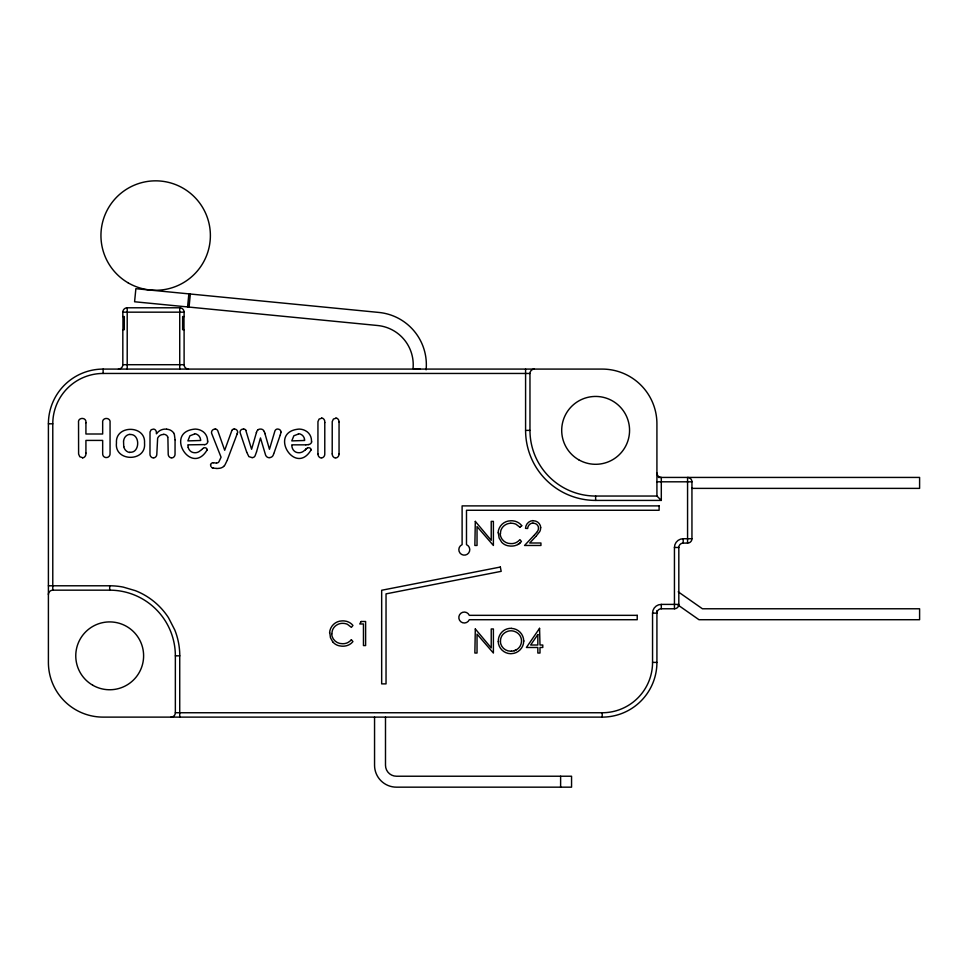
<?xml version="1.0" encoding="UTF-8"?>
<svg xmlns="http://www.w3.org/2000/svg" width="968" height="968" viewBox="0 0 968 968"><rect width="100%" height="100%" fill="white"/><g stroke="black" fill="none" stroke-linecap="round" stroke-linejoin="round"><path stroke-width="1.45" d="M207.588 440.779L207.576 440.355A11.374 11.374 0 0 0 203.316 431.837L202.881 431.583A11.507 11.507 0 0 0 201.743 430.845L201.647 430.796A12.669 12.669 0 0 0 199.251 429.756A13.346 13.346 0 0 0 197.121 429.26L196.274 429.163A14.326 14.326 0 0 0 195.161 429.09C163.495 431.571 191.24 477.006 207.164 449.866M144.535 443.38C146.289 462.268 114.188 461.821 116.462 442.981C115.035 424.783 145.926 424.843 144.522 442.993M207.588 440.863L207.539 441.614M85.922 453.084L85.91 453.569A4.15 4.15 0 0 1 82.558 457.997M329.822 632.903L330.451 637.706L332.726 641.808M498.339 532.799L499.089 537.954L501.666 542.201A10.527 10.527 0 0 0 502.271 542.806L502.767 543.254A10.854 10.854 0 0 0 503.699 543.956L504.267 544.318A11.108 11.108 0 0 0 505.599 545.008L505.756 545.069A11.628 11.628 0 0 0 506.47 545.335L507.22 545.565A10.938 10.938 0 0 0 507.982 545.758L510.245 546.061A12.221 12.221 0 0 0 510.729 546.085L511.927 546.073A12.681 12.681 0 0 0 512.629 546.037L513.318 545.964A12.983 12.983 0 0 0 515.654 545.432L516.017 545.311A12.003 12.003 0 0 0 521.437 541.475L519.901 539.612L519.114 540.434A10.95 10.95 0 0 1 518.364 541.124L516.743 542.237A10.321 10.321 0 0 1 514.625 543.145L513.536 543.411A10.212 10.212 0 0 1 512.314 543.58L510.862 543.605A10.551 10.551 0 0 1 500.129 533.888M523.627 641.481L523.627 640.501M210.721 465.027L210.709 465.56A2.965 2.965 0 0 0 210.806 466.14L210.806 466.165A2.565 2.565 0 0 0 210.927 466.515M339.054 453.847L339.054 422.06M280.95 432.127L280.914 432.514A5.82 5.82 0 0 1 280.829 433.047L280.26 434.971M187.586 306.941L188.857 293.873M189.062 307.086L190.333 294.018M311.454 441.614L311.49 440.355A11.374 11.374 0 0 0 307.243 431.837L306.796 431.583A11.507 11.507 0 0 0 305.658 430.845L305.573 430.796A12.669 12.669 0 0 0 303.178 429.756A13.346 13.346 0 0 0 301.036 429.26L300.201 429.163A14.326 14.326 0 0 0 299.088 429.09C267.398 431.595 295.192 476.994 311.091 449.866M123.529 441.069L123.747 446.684M123.565 440.839L123.977 439.278A6.897 6.897 0 0 1 129.857 434.317M237.608 432.248L237.608 432.006A3.34 3.34 0 0 0 237.221 430.639A3.013 3.013 0 0 0 236.156 429.562L236.156 429.562A3.449 3.449 0 0 0 234.764 429.078L234.183 429.09M237.571 432.394L237.233 433.785M237.317 433.458L227.359 459.885M256.544 451.814L260.477 437.947L265.595 455.117A4.816 4.816 0 0 0 265.946 455.746L266.2 456.122A3.872 3.872 0 0 0 268.923 457.695L269.818 457.634M256.496 451.983L255.141 455.662A6.377 6.377 0 0 1 254.838 456.206L254.814 456.243A2.747 2.747 0 0 1 254.003 457.065A3.485 3.485 0 0 1 252.89 457.525L252.273 457.622M256.411 432.575L256.835 431.353A3.69 3.69 0 0 1 257.428 430.421L257.754 430.082M256.484 432.357L251.583 449.273L245.848 430.482M274.343 452.116L280.175 435.225M274.125 452.734L273.835 453.532M273.678 453.956L273.085 455.42A3.836 3.836 0 0 1 269.891 457.525M227.129 460.453L224.975 464.882A7.599 7.599 0 0 1 223.85 466.237L223.608 466.455M231.848 430.554L224.697 450.265L217.812 430.833A3.485 3.485 0 0 0 215.283 428.897M536.647 532.448L537.603 531.13A5.711 5.711 0 0 0 538.45 528.613L538.45 528.068M536.599 532.509L534.288 535.11M351.275 639.824L350.658 640.477A10.95 10.95 0 0 1 349.847 641.215L348.226 642.341A10.321 10.321 0 0 1 346.108 643.248L345.019 643.514A10.212 10.212 0 0 1 343.797 643.672L342.345 643.708A10.551 10.551 0 0 1 331.613 633.98M536.042 536.248L539.624 531.747A7.538 7.538 0 0 0 540.592 528.564L540.604 527.572M533.9 535.51L524.559 545.468L540.931 545.468L540.931 543L529.726 543L535.74 536.574M307.086 448.208L305.67 449.515M202.893 448.462L201.743 449.515M201.622 449.624L199.323 451.427A7.938 7.938 0 0 1 195.681 452.721L194.266 452.697A6.473 6.473 0 0 1 189.389 449.963A8.155 8.155 0 0 1 188.228 447.482M305.791 449.394L306.178 449.055M306.324 448.922L305.416 449.745M305.295 449.842L303.238 451.427A7.938 7.938 0 0 1 299.596 452.721L298.18 452.697A6.473 6.473 0 0 1 293.304 449.963A8.155 8.155 0 0 1 292.154 447.482L292.021 446.95A8.772 8.772 0 0 1 291.84 445.716L291.791 444.844L305.755 444.844M519.973 543L519.695 543.229A11.725 11.725 0 0 1 518.195 544.282L517.795 544.512M519.901 527.257L521.788 525.806M515.884 650.048L515.496 650.23A9.849 9.849 0 0 1 514.371 650.665L514.129 650.738M188.24 447.47L188.094 446.889A8.772 8.772 0 0 1 187.913 445.716L187.877 444.844L204.526 444.59M305.827 444.844L308.453 444.59M308.332 444.614L308.393 444.602A3.86 3.86 0 0 0 311.769 441.759M216.59 463.043L217.183 462.946A2.71 2.71 0 0 0 218.514 462.256L218.599 462.147A3.69 3.69 0 0 0 218.974 461.675L221.067 457.223L211.665 433.446A4.295 4.295 0 0 1 211.544 432.853L211.532 432.176A3.4 3.4 0 0 1 214.678 429.151L215.247 429.09M218.562 468.415L220.135 468.173A7.683 7.683 0 0 0 223.632 466.479M252.103 457.634L248.873 456.618L246.755 452.298M216.408 463.055L215.598 463.043A4.078 4.078 0 0 1 215.126 462.982L214.533 462.849A3.703 3.703 0 0 0 213.928 462.764L213.299 462.764M218.187 468.439L216.868 468.488M82.437 457.634L79.787 456.751L78.602 454.053L78.541 422.931C77.343 417.039 86.866 416.857 85.922 422.762M129.881 434.523C140.493 433.555 140.106 453.472 129.797 452.201M532.944 523.252L533.501 523.252A5.058 5.058 0 0 1 538.559 527.935M533.041 520.784L533.634 520.784A7.284 7.284 0 0 1 540.749 527.572M511.382 651.186L510.535 651.186A10.285 10.285 0 0 1 500.335 641.506M510.789 523.252L512.217 523.289A10.539 10.539 0 0 1 513.246 523.41L514.468 523.688A10.769 10.769 0 0 1 515.992 524.232L519.816 527.173M118.447 369.086A4.38 4.38 0 0 0 122.827 364.706L122.827 329.677L124.303 329.677L124.303 316.548L122.839 316.548L122.827 312.168A4.38 4.38 0 0 1 127.207 307.788L179.733 307.788A4.38 4.38 0 0 1 184.114 312.168L184.114 316.548L182.637 316.548L182.637 329.677L184.101 329.677L184.114 364.706A4.38 4.38 0 0 0 188.494 369.086M122.839 312.168L184.101 312.168M122.839 364.706L184.101 364.706M656.921 610.578L656.921 662.402A54.728 54.728 0 0 1 602.205 717.119L103.128 717.119A54.728 54.728 0 0 1 48.4 662.402L48.4 423.803A54.728 54.728 0 0 1 103.128 369.086L602.205 369.086A54.728 54.728 0 0 1 656.921 423.803L656.921 496.039L595.635 496.039A65.667 65.667 0 0 1 529.968 430.373L529.968 373.454A4.38 4.38 0 0 1 534.348 369.086M48.4 594.546A4.38 4.38 0 0 1 52.78 590.165L52.78 423.803A50.348 50.348 0 0 1 103.128 373.454L529.956 373.454M48.412 423.803L52.78 423.803M525.588 369.098L525.588 430.373L529.956 430.373M658.434 477.43L919.6 477.43L919.6 488.38L691.648 488.38M656.933 481.81L691.938 481.81L691.951 538.728A4.38 4.38 0 0 1 687.57 543.096L683.19 543.096A4.38 4.38 0 0 0 678.822 547.477L678.822 604.395A4.38 4.38 0 0 1 674.442 608.775L661.301 608.775A4.38 4.38 0 0 0 656.921 613.143L652.553 613.143L652.553 662.402A50.348 50.348 0 0 1 602.205 712.75L175.365 712.75A4.38 4.38 0 0 1 170.985 717.119M525.588 430.373A70.047 70.047 0 0 0 595.635 500.42L661.301 500.42L661.301 477.442A4.38 4.38 0 0 1 656.921 473.049M674.442 608.763L674.442 547.477A8.76 8.76 0 0 1 683.19 538.728L691.938 538.728M674.442 547.477L678.798 547.477M48.412 585.785L109.687 585.785A70.12 70.12 0 0 1 123.226 587.092L135.472 590.698A70.047 70.047 0 0 1 168.505 617.741L174.821 630.047A70.047 70.047 0 0 1 179.782 655.868M52.78 590.165L109.687 590.165A65.667 65.667 0 0 1 175.353 655.832L175.353 712.75M652.553 613.143A8.76 8.76 0 0 1 661.301 604.395L678.798 604.395M175.365 655.832L179.733 655.832L179.733 717.106M652.553 662.402L656.909 662.402M298.471 434.015L293.861 435.757L291.791 440.9L304.618 440.488A10.733 10.733 0 0 0 304.448 439.375L304.424 439.278M194.544 434.015L189.885 435.806L187.877 440.9L200.691 440.488A10.733 10.733 0 0 0 200.533 439.375L200.509 439.278A6.643 6.643 0 0 0 194.568 433.664M216.675 468.476L213.033 468.064M163.58 434.511L162.805 434.523A6.159 6.159 0 0 0 157.639 438.189L156.828 453.883A3.872 3.872 0 0 1 153.755 457.961M511.491 628.365L510.511 628.353A11.313 11.313 0 0 0 509.277 628.438L508.974 628.474A12.306 12.306 0 0 0 500.916 633.266L500.855 633.35A12.971 12.971 0 0 0 498.98 636.968L498.944 637.065A12.826 12.826 0 0 0 498.459 639.195L498.423 639.509A11.955 11.955 0 0 0 498.326 640.683L498.339 641.59M243.585 429.102L242.944 429.102A3.061 3.061 0 0 0 240.052 431.837L240.112 432.418A4.828 4.828 0 0 0 240.209 432.962L246.707 452.165M335.92 418.273L333.403 419.035L332.23 421.624L332.206 453.883M166.665 429.126L164.584 429.126A10.769 10.769 0 0 0 157.494 432.539L156.417 433.809L156.38 432.321A3.945 3.945 0 0 0 156.211 431.413L156.151 431.268A3.582 3.582 0 0 0 155.836 430.603L155.703 430.373A2.674 2.674 0 0 0 155.17 429.78L155.098 429.731A3.013 3.013 0 0 0 153.525 429.102L151.141 429.744L150.028 431.982L149.98 453.98A3.811 3.811 0 0 0 153.017 457.937M321.63 418.273L319.089 419.059L317.952 421.624L317.915 453.883M420.293 369.268L413.034 368.566A39.398 39.398 0 0 0 377.653 325.514L134.588 301.762L135.871 288.694L378.924 312.446A52.538 52.538 0 0 1 426.101 369.836M678.217 591.823L702.429 608.775L919.6 608.775L919.6 619.714L698.981 619.714L677.951 604.988M351.384 639.703L352.921 641.578A12.003 12.003 0 0 1 351.457 643.091L351.118 643.393A11.725 11.725 0 0 1 349.69 644.385L349.279 644.615A12.136 12.136 0 0 1 347.5 645.414L347.137 645.535A12.983 12.983 0 0 1 344.802 646.055L344.112 646.14A12.681 12.681 0 0 1 343.41 646.176L342.309 646.176A12.221 12.221 0 0 1 341.728 646.152L339.466 645.85A10.938 10.938 0 0 1 338.703 645.668L337.953 645.438A11.628 11.628 0 0 1 337.239 645.172L337.166 645.136A11.108 11.108 0 0 1 335.751 644.422L335.182 644.059A10.854 10.854 0 0 1 334.25 643.357L333.875 643.018A10.527 10.527 0 0 1 333.149 642.304L332.774 641.869M656.982 496.088L661.301 500.42M521.679 525.66L521.51 525.442A10.745 10.745 0 0 0 520.481 524.293L520.215 524.051A12.136 12.136 0 0 0 516.307 521.667L515.944 521.522A11.677 11.677 0 0 0 514.661 521.147L512.919 520.857A13.298 13.298 0 0 0 511.903 520.784L510.596 520.796A12.705 12.705 0 0 0 498.096 532.787M173.635 433.119L174.216 434.196A5.747 5.747 0 0 1 174.385 434.62L175.063 439.738M264.203 431.474L264.01 431.075A3.473 3.473 0 0 0 263.538 430.409L263.199 430.058A3.63 3.63 0 0 0 260.9 429.09L260.198 429.09A3.678 3.678 0 0 0 257.718 430.046M264.264 431.607L264.567 432.466M264.591 432.514L264.954 433.652M167.585 437.294L167.633 437.439A8.409 8.409 0 0 1 167.912 438.504L168.202 453.98A3.836 3.836 0 0 0 171.3 457.937M265.05 433.966L269.455 449.273L274.888 431.038A3.025 3.025 0 0 1 277.429 429.018L278.082 429.102A3.098 3.098 0 0 1 280.986 431.752L280.962 432.018M324.788 422.496L324.776 422.06A3.86 3.86 0 0 0 321.715 417.922M500.492 533.852L500.492 533.102A9.716 9.716 0 0 1 500.565 532.134L500.601 531.88A9.813 9.813 0 0 1 501.218 529.544L501.291 529.387A10.055 10.055 0 0 1 506.131 524.438L506.518 524.22A10.793 10.793 0 0 1 509.446 523.373L509.882 523.313A10.067 10.067 0 0 1 510.789 523.252M500.492 641.494L500.492 640.743A9.438 9.438 0 0 1 500.553 639.872L500.601 639.533A9.547 9.547 0 0 1 500.831 638.372L500.855 638.287A9.886 9.886 0 0 1 503.058 634.282L503.118 634.221A10.781 10.781 0 0 1 507.45 631.426L507.764 631.305A9.837 9.837 0 0 1 509.325 630.93L509.652 630.894A9.257 9.257 0 0 1 510.596 630.821L511.286 630.821A9.498 9.498 0 0 1 512.229 630.894L512.653 630.955A10.091 10.091 0 0 1 514.238 631.33L514.637 631.475A11.072 11.072 0 0 1 515.992 632.068L516.38 632.285A10.938 10.938 0 0 1 517.336 632.89L517.481 632.987A9.934 9.934 0 0 1 518.921 634.27A9.668 9.668 0 0 1 521.377 639.437L521.401 639.691A9.474 9.474 0 0 1 521.474 640.635L521.474 641.252A9.62 9.62 0 0 1 521.401 642.292L521.377 642.462A9.849 9.849 0 0 1 516.864 649.516A10.842 10.842 0 0 1 511.455 651.174M331.976 633.822L331.976 633.205A9.716 9.716 0 0 1 332.048 632.237L332.084 631.983A9.813 9.813 0 0 1 332.702 629.636L332.774 629.49A10.055 10.055 0 0 1 337.614 624.529L338.001 624.312A10.793 10.793 0 0 1 340.93 623.465L341.365 623.404A10.067 10.067 0 0 1 342.273 623.344L343.7 623.392A10.539 10.539 0 0 1 344.729 623.513L345.951 623.779A10.769 10.769 0 0 1 347.476 624.336L351.384 627.361L352.933 625.473A10.745 10.745 0 0 0 351.965 624.396L351.699 624.142A12.136 12.136 0 0 0 347.79 621.759L347.343 621.589A11.677 11.677 0 0 0 346.145 621.25L344.402 620.96A13.298 13.298 0 0 0 343.386 620.887L342.079 620.899A12.705 12.705 0 0 0 329.58 632.89M85.922 422.834L85.922 434.003L102.668 434.003L102.668 422.968C101.495 416.966 111.175 416.918 110.062 422.931L110.062 452.951C110.751 458.989 102.003 459.231 102.668 453.012L102.668 440.416L85.922 440.416L85.922 453.012M175.063 440.016L175.039 454.004A3.799 3.799 0 0 1 172.038 457.949M687.57 543.084L687.57 477.442A4.38 4.38 0 0 1 691.951 481.81M683.19 538.728L683.19 543.084M661.301 604.395L661.301 608.763M602.205 712.75L602.205 717.106M595.635 496.052L595.635 500.42M560.617 776.227L560.617 787.165M385.494 717.119L385.494 765.277A10.95 10.95 0 0 0 396.444 776.227L571.556 776.227L571.556 787.165L396.444 787.165A21.889 21.889 0 0 1 374.555 765.277L374.555 717.119M324.788 422.568L324.776 453.847A3.908 3.908 0 0 1 321.703 457.973M183.981 316.548L183.981 329.677M179.733 307.8L179.733 369.074M127.207 307.8L127.207 369.074M122.96 316.548L122.96 329.677M109.687 585.785L109.687 590.153M103.128 369.098L103.128 373.454M298.495 433.664A6.643 6.643 0 0 1 304.545 439.169M129.748 452.528A7.175 7.175 0 0 1 123.807 446.671M339.006 453.907A3.908 3.908 0 0 1 335.993 457.973M335.218 457.997A3.908 3.908 0 0 1 332.29 453.895M335.993 417.922A3.86 3.86 0 0 1 339.006 421.927M320.94 457.997A3.908 3.908 0 0 1 318.012 453.895M307.388 447.99A2.311 2.311 0 0 1 308.32 447.773L308.889 447.76A2.384 2.384 0 0 1 311.212 449.854M166.665 429.26A8.772 8.772 0 0 1 173.756 433.035M163.58 434.257A4.804 4.804 0 0 1 167.924 437.149M532.92 522.962A5.82 5.82 0 0 0 527.657 528.48L525.515 528.371A8.034 8.034 0 0 1 533.029 520.566M498.205 641.59A12.657 12.657 0 0 0 510.523 653.69L511.503 653.642A12.681 12.681 0 0 0 523.712 641.058A12.681 12.681 0 0 0 511.467 628.413M207.854 441.759A3.86 3.86 0 0 1 204.55 444.723M203.462 447.99A2.311 2.311 0 0 1 204.405 447.773L204.962 447.76A2.384 2.384 0 0 1 207.297 449.854M231.836 430.385A2.965 2.965 0 0 1 234.147 428.993M213.045 468.004A3.146 3.146 0 0 1 211.569 467.411M210.479 464.979A2.723 2.723 0 0 1 213.299 462.74M243.585 429.018A2.88 2.88 0 0 1 246.005 430.385M361.161 621.492L359.757 623.961L363.46 623.961L363.46 645.571L365.614 645.571L365.614 621.492L361.161 621.492M539.563 628.341L526.41 647.483L537.833 647.483L537.833 653.037L539.999 653.037L539.999 647.483L542.782 647.483L542.782 645.015L539.999 645.015L539.563 628.341M537.833 634.56L530.658 645.015L537.833 645.015L537.833 634.56M500.335 567.042L381.67 590.262L381.67 683.88L386.038 683.88L386.038 593.868L501.182 571.338L500.335 567.042M659.111 505.889L462.111 505.889L462.111 544.657A5.469 5.469 0 0 0 459.981 553.03A5.469 5.469 0 0 0 468.621 553.03A5.469 5.469 0 0 0 466.491 544.657L466.491 510.269L659.111 510.269L659.111 505.889M475.312 521.389L474.864 545.468L477.03 545.468L477.03 526.568L493.39 545.468L493.39 521.389L491.224 521.389L491.224 540.35L475.312 521.389M637.222 615.333L469.311 615.333A5.469 5.469 0 0 0 460.937 613.204A5.469 5.469 0 0 0 460.937 621.843A5.469 5.469 0 0 0 469.311 619.714L637.222 619.714L637.222 615.333M475.312 628.958L474.864 653.037L477.03 653.037L477.03 634.137L493.39 653.037L493.39 628.958L491.224 628.958L491.224 647.919L475.312 628.958M578.67 459.752A33.928 33.928 0 0 0 629.563 430.373A33.928 33.928 0 0 0 578.67 400.982A33.928 33.928 0 0 0 578.67 459.752M92.722 685.211A33.928 33.928 0 0 0 143.615 655.832A33.928 33.928 0 0 0 92.722 626.453A33.928 33.928 0 0 0 92.722 685.211M128.296 282.946A54.728 54.728 0 0 0 210.383 235.551A54.728 54.728 0 0 0 128.296 188.167A54.728 54.728 0 0 0 128.296 282.946"/></g></svg>
